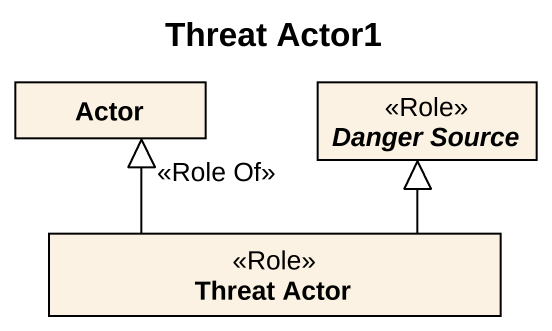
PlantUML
@startuml
title Threat Actor1
hide circle
hide empty members
class "Actor" as Actor_
abstract class "Danger Source" as Danger_Source <<Role>>
class "Threat Actor" as Threat_Actor <<Role>>
Threat_Actor -up-|> Actor_ : <<Role Of>>
Threat_Actor -up-|> Danger_Source
@enduml
